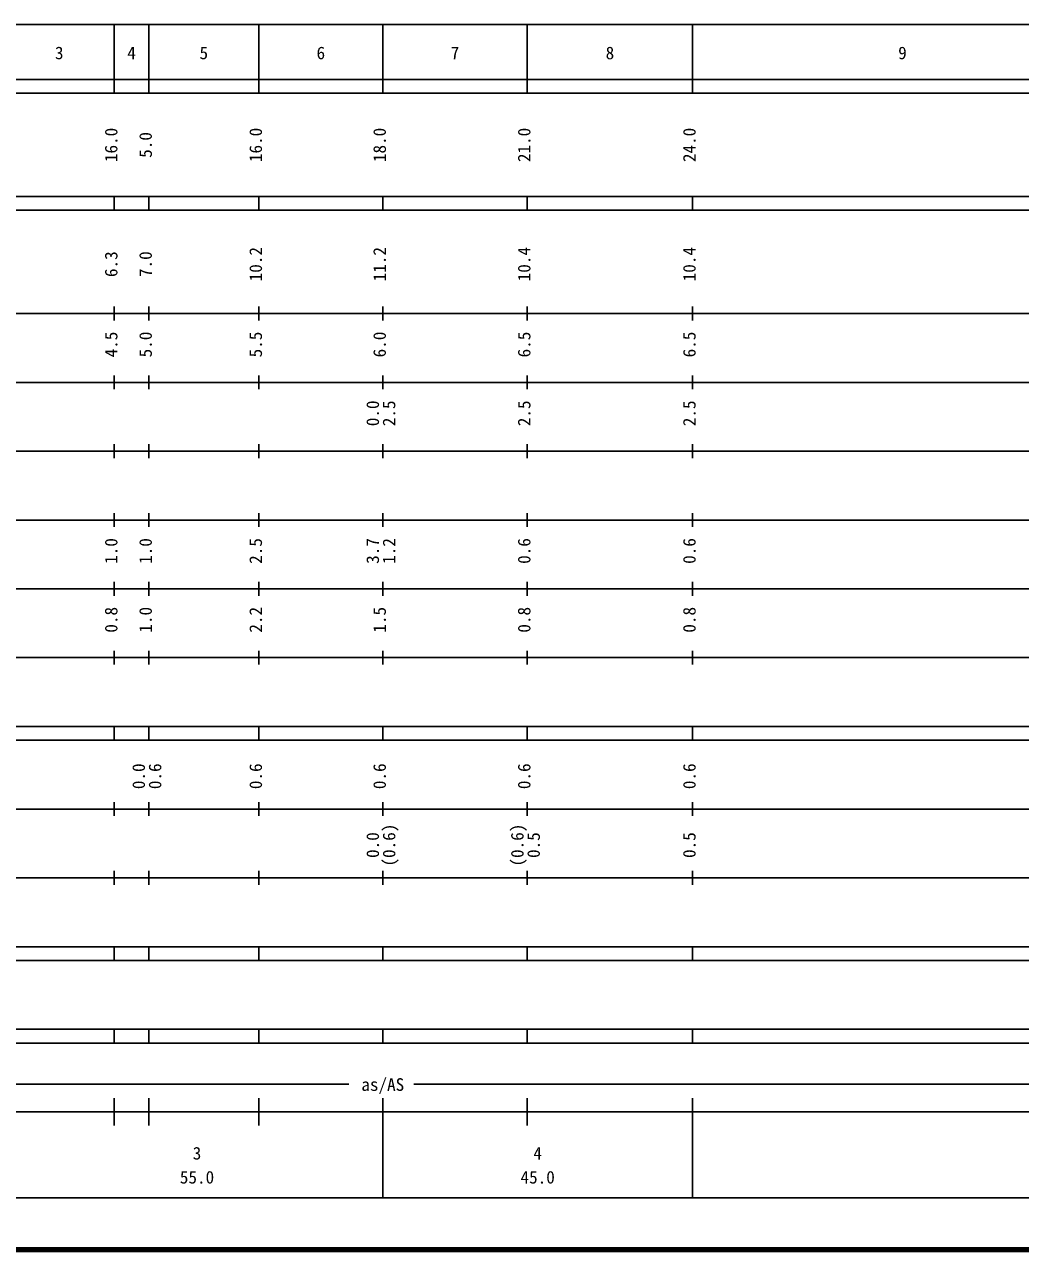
# Model space of a CAD drawing. Units: millimetres, scale not verified. Extents: x 40000 to 680000, y 20000 to 380000.
# Drawn here: x 270950 to 415646, y 20000 to 198000 of the extents above; entities that cross this region are included whole.
import ezdxf
from ezdxf.enums import TextEntityAlignment as Align

# ---------------------------------------------------------------- set-up
doc = ezdxf.new("R2010")
doc.units = ezdxf.units.MM
doc.header["$LTSCALE"] = 1000
doc.layers.add('M-TTL', color=2, linetype='Continuous', lineweight=140)
doc.layers.add('M-TTL-BAND', color=7, linetype='Continuous', lineweight=25)
doc.styles.add('ＭＳ ゴシック', font='')
doc.styles.get('ＭＳ ゴシック').set_extended_font_data('MS Gothic')

msp = doc.modelspace()

# ---------------------------------------------------------------- linework, layer by layer
at = {"layer": 'M-TTL'}
msp.add_line((40000, 20000), (680000, 20000), dxfattribs=at)
at = {"layer": 'M-TTL-BAND'}
for p, q in [((68000, 198000), (579000, 198000)), ((284000, 188000), (284000, 198000)), ((289000, 188000), (289000, 198000)), ((305000, 188000), (305000, 198000)), ((323000, 188000), (323000, 198000)), ((344000, 188000), (344000, 198000)), ((368000, 188000), (368000, 198000)), ((40000, 190000), (579000, 190000)), ((40000, 188000), (579000, 188000)), ((40000, 173000), (579000, 173000)), ((284000, 171000), (284000, 173000)), ((289000, 171000), (289000, 173000)), ((305000, 171000), (305000, 173000)), ((323000, 171000), (323000, 173000)), ((344000, 171000), (344000, 173000)), ((368000, 171000), (368000, 173000)), ((40000, 171000), (579000, 171000)), ((284000, 155000), (284000, 157000)), ((289000, 155000), (289000, 157000)), ((305000, 155000), (305000, 157000)), ((323000, 155000), (323000, 157000)), ((344000, 155000), (344000, 157000)), ((368000, 155000), (368000, 157000)), ((40000, 156000), (579000, 156000)), ((46000, 146000), (579000, 146000)), ((284000, 145000), (284000, 147000)), ((289000, 145000), (289000, 147000)), ((305000, 145000), (305000, 147000)), ((323000, 145000), (323000, 147000)), ((344000, 145000), (344000, 147000)), ((368000, 145000), (368000, 147000)), ((52000, 136000), (579000, 136000)), ((284000, 135000), (284000, 137000)), ((289000, 135000), (289000, 137000)), ((305000, 135000), (305000, 137000)), ((323000, 135000), (323000, 137000)), ((344000, 135000), (344000, 137000)), ((368000, 135000), (368000, 137000)), ((284000, 125000), (284000, 127000)), ((289000, 125000), (289000, 127000)), ((305000, 125000), (305000, 127000)), ((323000, 125000), (323000, 127000)), ((344000, 125000), (344000, 127000)), ((368000, 125000), (368000, 127000)), ((46000, 126000), (579000, 126000)), ((52000, 116000), (579000, 116000)), ((284000, 115000), (284000, 117000)), ((289000, 115000), (289000, 117000)), ((305000, 115000), (305000, 117000)), ((323000, 115000), (323000, 117000)), ((344000, 115000), (344000, 117000)), ((368000, 115000), (368000, 117000)), ((284000, 105000), (284000, 107000)), ((289000, 105000), (289000, 107000)), ((305000, 105000), (305000, 107000)), ((323000, 105000), (323000, 107000)), ((344000, 105000), (344000, 107000)), ((368000, 105000), (368000, 107000)), ((46000, 106000), (579000, 106000)), ((40000, 96000), (579000, 96000)), ((284000, 94000), (284000, 96000)), ((289000, 94000), (289000, 96000)), ((305000, 94000), (305000, 96000)), ((323000, 94000), (323000, 96000)), ((344000, 94000), (344000, 96000)), ((368000, 94000), (368000, 96000)), ((40000, 94000), (579000, 94000)), ((49000, 84000), (579000, 84000)), ((284000, 83000), (284000, 85000)), ((289000, 83000), (289000, 85000)), ((305000, 83000), (305000, 85000)), ((323000, 83000), (323000, 85000)), ((344000, 83000), (344000, 85000)), ((368000, 83000), (368000, 85000)), ((284000, 73000), (284000, 75000)), ((289000, 73000), (289000, 75000)), ((305000, 73000), (305000, 75000)), ((323000, 73000), (323000, 75000)), ((344000, 73000), (344000, 75000)), ((368000, 73000), (368000, 75000)), ((40000, 74000), (579000, 74000)), ((40000, 64000), (579000, 64000)), ((284000, 62000), (284000, 64000)), ((289000, 62000), (289000, 64000)), ((305000, 62000), (305000, 64000)), ((323000, 62000), (323000, 64000)), ((344000, 62000), (344000, 64000)), ((368000, 62000), (368000, 64000)), ((40000, 62000), (579000, 62000)), ((40000, 52000), (579000, 52000)), ((284000, 50000), (284000, 52000)), ((289000, 50000), (289000, 52000)), ((305000, 50000), (305000, 52000)), ((323000, 50000), (323000, 52000)), ((344000, 50000), (344000, 52000)), ((368000, 50000), (368000, 52000)), ((40000, 50000), (579000, 50000)), ((71000, 44000), (318063, 44000)), ((327504, 44000), (565499, 44000)), ((284000, 38000), (284000, 42000)), ((289000, 38000), (289000, 42000)), ((305000, 38000), (305000, 42000)), ((323000, 27500), (323000, 42000)), ((344000, 38000), (344000, 42000)), ((368000, 27500), (368000, 42000)), ((40000, 40000), (579000, 40000)), ((68000, 27500), (579000, 27500))]:
    msp.add_line(p, q, dxfattribs=at)

# ---------------------------------------------------------------- texts
at = {"layer": 'M-TTL-BAND', "style": 'ＭＳ ゴシック'}
for s, p in [('3', (276000, 192405)), ('4', (286500, 192405)), ('5', (297000, 192405)), ('6', (314000, 192405)), ('7', (333500, 192405)), ('8', (356000, 192405)), ('9', (398500, 192405)), ('as/AS', (323000, 42500)), ('3', (296010, 32523)), ('4', (345500, 32523)), ('55.0', (296010, 29033)), ('45.0', (345500, 29033))]:
    msp.add_text(s, height=1833, dxfattribs=at).set_placement(p, align=Align.BOTTOM_CENTER)
for s, p in [('16.0', (285000, 180500)), ('5.0', (290000, 180500)), ('16.0', (306000, 180500)), ('18.0', (324000, 180500)), ('21.0', (345000, 180500)), ('24.0', (369000, 180500)), ('10.2', (306000, 163174)), ('11.2', (324000, 163174)), ('10.4', (345000, 163174)), ('10.4', (369000, 163174)), ('6.3', (285000, 163174)), ('7.0', (290000, 163174)), ('4.5', (285000, 151500)), ('5.0', (290000, 151500)), ('5.5', (306000, 151500)), ('6.0', (324000, 151500)), ('6.5', (345000, 151500)), ('6.5', (369000, 151500)), ('0.0', (323000, 141500)), ('2.5', (325370, 141500)), ('2.5', (345000, 141500)), ('2.5', (369000, 141500)), ('1.0', (285000, 121500)), ('1.0', (290000, 121500)), ('2.5', (306000, 121500)), ('3.7', (323000, 121500)), ('1.2', (325370, 121500)), ('0.6', (345000, 121500)), ('0.6', (369000, 121500)), ('0.8', (285000, 111500)), ('1.0', (290000, 111500)), ('2.2', (306000, 111500)), ('1.5', (324000, 111500)), ('0.8', (345000, 111500)), ('0.8', (369000, 111500)), ('0.0', (289000, 88764)), ('0.6', (291370, 88764)), ('0.6', (306000, 88764)), ('0.6', (324000, 88764)), ('0.6', (345000, 88764)), ('0.6', (369000, 88764)), ('0.0', (323000, 78764)), ('(0.6)', (325370, 78764)), ('(0.6)', (344000, 78764)), ('0.5', (346370, 78764)), ('0.5', (369000, 78764))]:
    msp.add_text(s, height=1833, rotation=90, dxfattribs=at).set_placement(p, align=Align.BOTTOM_CENTER)

doc.saveas('drawing.dxf')
